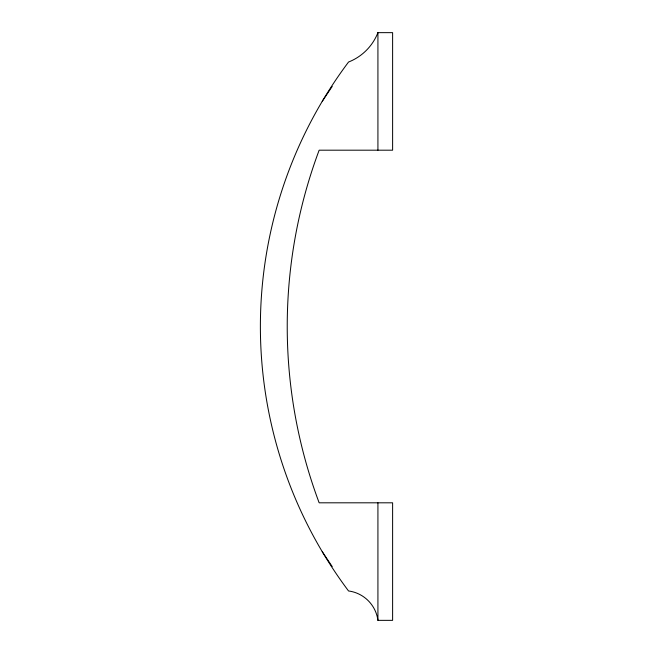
<?xml version="1.0" encoding="UTF-8"?>
<svg xmlns="http://www.w3.org/2000/svg" width="653" height="653" viewBox="0 0 653 653"><rect width="100%" height="100%" fill="white"/><g stroke="black" fill="none" stroke-linecap="round" stroke-linejoin="round"><path stroke-width="0.98" d="M322.256 101.297L332.189 86.457M377.924 32.65L392.616 32.65L392.616 150.19L319.154 150.19A502.826 502.826 0 0 0 319.154 502.81L392.616 502.81L392.616 620.35L377.924 620.35A34.136 34.136 0 0 0 348.539 590.965A440.775 440.775 0 0 1 348.539 62.035A51.954 51.954 0 0 0 377.924 32.65L377.924 150.19M322.256 551.703L332.189 566.543M377.924 502.81L377.924 620.35"/></g></svg>
